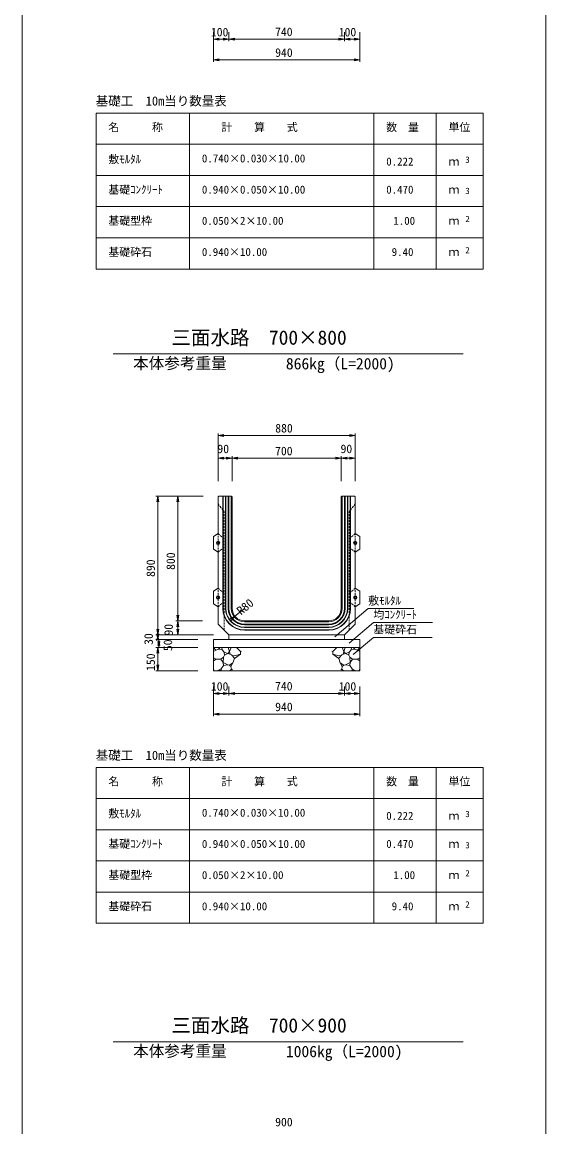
# Model space of a CAD drawing. Units: millimetres on the paper. Extents: x 0 to 840, y 0 to 594.
# Drawn here: x 120.4 to 187.6, y 298.4 to 440.1 of the extents above; entities that cross this region are included whole.
import ezdxf
from ezdxf.enums import TextEntityAlignment as Align

# ---------------------------------------------------------------- set-up
doc = ezdxf.new("R2010")
doc.units = ezdxf.units.MM
doc.linetypes.add('USER1', pattern=[0.375, 0.25, -0.125])
for name, color, linetype, lineweight in [('D-MTR-FRAM（材料表図枠）', 7, 'Continuous', 18), ('D-STR-DIM（寸法）', 7, 'Continuous', 18), ('D-STR-HTXT（旗揚げ）', 7, 'Continuous', 18), ('D-STR-STRn（構造物）', 7, 'Continuous', 18), ('D-STR（構造物外形線）', 1, 'Continuous', 18), ('D-TTL-TXT（文字）', 7, 'Continuous', 18)]:
    doc.layers.add(name, color=color, linetype=linetype, lineweight=lineweight)
doc.layers.add('D-MTR-TXT(文字列）', color=7, linetype='Continuous')
doc.layers.add('D-STR-TXT（文字）', color=7, linetype='Continuous')
doc.styles.add('ＭＳ ゴシック', font='')
doc.styles.get('ＭＳ ゴシック').set_extended_font_data('MS Gothic')

msp = doc.modelspace()

# ---------------------------------------------------------------- linework, layer by layer
at = {"layer": 'D-MTR-FRAM（材料表図枠）'}
for p, q in [((120.357, 574), (120.357, 20)), ((187.555, 574), (187.555, 20))]:
    msp.add_line(p, q, dxfattribs=at)
at = {"layer": 'D-MTR-FRAM（材料表図枠）', "color": 2}
for p, q in [((129.854, 428.442), (179.493, 428.442)), ((129.854, 408.442), (129.854, 428.442)), ((141.854, 408.442), (141.854, 428.442)), ((165.493, 408.442), (165.493, 428.442)), ((173.493, 415.642), (173.493, 428.442)), ((173.493, 408.442), (173.493, 428.442)), ((179.493, 408.442), (179.493, 428.442)), ((129.854, 424.442), (179.493, 424.442)), ((129.854, 420.442), (179.493, 420.442)), ((129.854, 416.442), (179.493, 416.442)), ((129.854, 412.442), (179.493, 412.442)), ((129.854, 408.442), (179.493, 408.442)), ((129.854, 344.537), (179.493, 344.537)), ((129.854, 324.537), (129.854, 344.537)), ((141.854, 324.537), (141.854, 344.537)), ((165.493, 324.537), (165.493, 344.537)), ((173.493, 331.737), (173.493, 344.537)), ((173.493, 324.537), (173.493, 344.537)), ((179.493, 324.537), (179.493, 344.537)), ((129.854, 340.537), (179.493, 340.537)), ((129.854, 336.537), (179.493, 336.537)), ((129.854, 332.537), (179.493, 332.537)), ((129.854, 328.537), (179.493, 328.537)), ((129.854, 324.537), (179.493, 324.537))]:
    msp.add_line(p, q, dxfattribs=at)
at = {"layer": 'D-STR-DIM（寸法）'}
for p, q in [((144.896, 438.823), (144.896, 437.671)), ((144.896, 438.823), (144.896, 435.017)), ((144.896, 437.921), (145.646, 438.046)), ((144.896, 437.921), (144.996, 437.921)), ((145.646, 437.796), (144.896, 437.921)), ((144.996, 437.921), (146.796, 437.921)), ((146.146, 438.046), (146.896, 437.921)), ((146.896, 437.921), (146.146, 437.796)), ((146.896, 437.921), (146.796, 437.921)), ((146.896, 438.823), (146.896, 437.671)), ((146.896, 438.823), (146.896, 437.671)), ((146.896, 437.921), (147.646, 438.046)), ((146.896, 437.921), (146.996, 437.921)), ((147.646, 437.796), (146.896, 437.921)), ((161.596, 437.921), (146.996, 437.921)), ((160.946, 438.046), (161.696, 437.921)), ((161.696, 437.921), (160.946, 437.796)), ((161.696, 437.921), (161.596, 437.921)), ((161.696, 438.823), (161.696, 437.671)), ((161.696, 438.823), (161.696, 437.671)), ((161.696, 437.921), (162.446, 438.046)), ((161.696, 437.921), (161.796, 437.921)), ((162.446, 437.796), (161.696, 437.921)), ((163.596, 437.921), (161.796, 437.921)), ((162.946, 438.046), (163.696, 437.921)), ((163.696, 437.921), (162.946, 437.796)), ((163.696, 437.921), (163.596, 437.921)), ((163.696, 438.823), (163.696, 437.671)), ((163.696, 438.823), (163.696, 435.017)), ((144.896, 435.267), (145.646, 435.392)), ((144.896, 435.267), (144.996, 435.267)), ((145.646, 435.142), (144.896, 435.267)), ((144.996, 435.267), (163.596, 435.267)), ((162.946, 435.392), (163.696, 435.267)), ((163.696, 435.267), (162.946, 435.142)), ((163.696, 435.267), (163.596, 435.267)), ((145.496, 381.218), (145.496, 387.348)), ((145.496, 387.098), (146.246, 387.223)), ((145.496, 387.098), (145.596, 387.098)), ((146.246, 386.973), (145.496, 387.098)), ((162.996, 387.098), (145.596, 387.098)), ((162.346, 387.223), (163.096, 387.098)), ((163.096, 387.098), (162.346, 386.973)), ((163.096, 387.098), (162.996, 387.098)), ((163.096, 381.218), (163.096, 387.348)), ((145.496, 381.218), (145.496, 384.425)), ((145.496, 384.175), (146.246, 384.3)), ((145.496, 384.175), (145.596, 384.175)), ((146.246, 384.05), (145.496, 384.175)), ((145.596, 384.175), (147.196, 384.175)), ((146.546, 384.3), (147.296, 384.175)), ((147.296, 384.175), (146.546, 384.05)), ((147.296, 384.175), (147.196, 384.175)), ((147.296, 381.218), (147.296, 384.425)), ((147.296, 381.218), (147.296, 384.425)), ((147.296, 384.175), (148.046, 384.3)), ((147.296, 384.175), (147.396, 384.175)), ((148.046, 384.05), (147.296, 384.175)), ((147.396, 384.175), (161.196, 384.175)), ((160.546, 384.3), (161.296, 384.175)), ((161.296, 384.175), (160.546, 384.05)), ((161.296, 384.175), (161.196, 384.175)), ((161.296, 381.218), (161.296, 384.425)), ((161.296, 381.218), (161.296, 384.425)), ((161.296, 384.175), (162.046, 384.3)), ((161.296, 384.175), (161.396, 384.175)), ((162.046, 384.05), (161.296, 384.175)), ((162.996, 384.175), (161.396, 384.175)), ((162.346, 384.3), (163.096, 384.175)), ((163.096, 384.175), (162.346, 384.05)), ((163.096, 384.175), (162.996, 384.175)), ((163.096, 381.218), (163.096, 384.425)), ((143.596, 379.318), (137.533, 379.318)), ((137.658, 378.568), (137.783, 379.318)), ((137.783, 379.318), (137.783, 379.218)), ((137.783, 379.318), (137.908, 378.568)), ((137.783, 379.218), (137.783, 361.618)), ((143.596, 379.318), (140.101, 379.318)), ((140.226, 378.568), (140.351, 379.318)), ((140.351, 379.318), (140.351, 379.218)), ((140.351, 379.318), (140.476, 378.568)), ((140.351, 379.218), (140.351, 363.418)), ((148.896, 364.918), (147.655, 363.908)), ((143.496, 363.318), (140.101, 363.318)), ((143.496, 363.318), (140.101, 363.318)), ((140.351, 363.318), (140.226, 364.068)), ((140.226, 362.568), (140.351, 363.318)), ((140.476, 364.068), (140.351, 363.318)), ((140.351, 363.318), (140.351, 363.418)), ((140.351, 363.318), (140.351, 363.218)), ((140.351, 363.318), (140.476, 362.568)), ((140.351, 363.218), (140.351, 361.618)), ((146.994, 363.532), (147.655, 363.908)), ((147.655, 363.908), (147.152, 363.338)), ((147.577, 363.845), (147.5, 363.782)), ((147.655, 363.908), (147.577, 363.845)), ((144.896, 361.518), (137.533, 361.518)), ((144.896, 361.518), (137.533, 361.518)), ((137.783, 361.518), (137.658, 362.268)), ((137.783, 360.918), (137.658, 361.668)), ((137.658, 360.768), (137.783, 361.518)), ((137.908, 362.268), (137.783, 361.518)), ((137.908, 361.668), (137.783, 360.918)), ((137.783, 361.518), (137.783, 361.618)), ((137.783, 361.518), (137.783, 361.418)), ((137.783, 361.518), (137.908, 360.768)), ((137.783, 361.418), (137.783, 361.018)), ((144.896, 361.518), (140.101, 361.518)), ((140.351, 361.518), (140.226, 362.268)), ((140.476, 362.268), (140.351, 361.518)), ((140.351, 361.518), (140.351, 361.618)), ((142.896, 360.918), (137.533, 360.918)), ((142.896, 359.918), (137.533, 359.918)), ((142.896, 360.918), (137.658, 360.918)), ((142.896, 359.918), (137.658, 359.918)), ((137.658, 359.168), (137.783, 359.918)), ((137.783, 360.918), (137.783, 361.018)), ((137.783, 360.168), (137.908, 360.918)), ((137.908, 359.918), (137.783, 360.668)), ((137.783, 359.918), (137.783, 359.818)), ((137.783, 359.918), (137.908, 359.168)), ((137.908, 360.918), (137.908, 360.818)), ((137.908, 360.918), (138.033, 360.168)), ((137.908, 360.818), (137.908, 360.018)), ((138.033, 360.668), (137.908, 359.918)), ((137.908, 359.918), (137.908, 360.018)), ((137.783, 359.818), (137.783, 357.018)), ((137.783, 356.918), (137.658, 357.668)), ((137.908, 357.668), (137.783, 356.918)), ((142.896, 356.918), (137.533, 356.918)), ((137.783, 356.918), (137.783, 357.018)), ((144.896, 354.918), (144.896, 353.766)), ((144.896, 354.918), (144.896, 351.112)), ((146.896, 354.918), (146.896, 353.766)), ((146.896, 354.918), (146.896, 353.766)), ((161.696, 354.918), (161.696, 353.766)), ((161.696, 354.918), (161.696, 353.766)), ((163.696, 354.918), (163.696, 353.766)), ((163.696, 354.918), (163.696, 351.112)), ((144.896, 354.016), (145.646, 354.141)), ((144.896, 354.016), (144.996, 354.016)), ((145.646, 353.891), (144.896, 354.016)), ((144.996, 354.016), (146.796, 354.016)), ((146.146, 354.141), (146.896, 354.016)), ((146.896, 354.016), (146.146, 353.891)), ((146.896, 354.016), (146.796, 354.016)), ((146.896, 354.016), (147.646, 354.141)), ((146.896, 354.016), (146.996, 354.016)), ((147.646, 353.891), (146.896, 354.016)), ((161.596, 354.016), (146.996, 354.016)), ((160.946, 354.141), (161.696, 354.016)), ((161.696, 354.016), (160.946, 353.891)), ((161.696, 354.016), (161.596, 354.016)), ((161.696, 354.016), (162.446, 354.141)), ((161.696, 354.016), (161.796, 354.016)), ((162.446, 353.891), (161.696, 354.016)), ((163.596, 354.016), (161.796, 354.016)), ((162.946, 354.141), (163.696, 354.016)), ((163.696, 354.016), (162.946, 353.891)), ((163.696, 354.016), (163.596, 354.016)), ((144.896, 351.362), (145.646, 351.487)), ((162.946, 351.487), (163.696, 351.362)), ((144.896, 351.362), (144.996, 351.362)), ((145.646, 351.237), (144.896, 351.362)), ((144.996, 351.362), (163.596, 351.362)), ((163.696, 351.362), (162.946, 351.237)), ((163.696, 351.362), (163.596, 351.362))]:
    msp.add_line(p, q, dxfattribs=at)
at = {"layer": 'D-STR-HTXT（旗揚げ）'}
for p, q in [((160.469, 361.279), (164.762, 364.886)), ((170.627, 364.886), (164.762, 364.886)), ((162.306, 360.479), (165.425, 363.1)), ((172.996, 363.1), (165.425, 363.1)), ((162.836, 359.012), (165.425, 361.188)), ((172.971, 361.188), (165.425, 361.188))]:
    msp.add_line(p, q, dxfattribs=at)
at = {"layer": 'D-STR-STRn（構造物）'}
for p, q in [((146.896, 361.518), (146.896, 360.918)), ((161.696, 361.518), (161.696, 360.918)), ((144.896, 360.918), (163.696, 360.918)), ((144.896, 356.918), (144.896, 360.918)), ((144.896, 359.918), (163.696, 359.918)), ((145.202, 359.571), (144.91, 359.918)), ((145.539, 359.679), (145.76, 359.918)), ((146.005, 359.605), (145.988, 359.918)), ((146.793, 359.918), (146.962, 359.385)), ((146.962, 359.385), (147.17, 359.918)), ((147.877, 359.918), (148.357, 359.383)), ((160.714, 359.918), (160.235, 359.383)), ((161.629, 359.385), (161.421, 359.918)), ((161.798, 359.918), (161.629, 359.385)), ((162.587, 359.605), (162.604, 359.918)), ((163.052, 359.679), (162.831, 359.918)), ((163.389, 359.571), (163.681, 359.918)), ((163.696, 356.918), (163.696, 360.918)), ((145.202, 359.571), (144.896, 359.39)), ((145.269, 358.411), (144.896, 358.568)), ((145.539, 359.679), (145.202, 359.571)), ((146.005, 359.605), (145.539, 359.679)), ((145.855, 358.401), (146.201, 358.669)), ((146.285, 359.298), (146.005, 359.605)), ((146.16, 357.978), (146.201, 358.669)), ((146.201, 358.669), (146.336, 358.941)), ((146.336, 358.941), (146.285, 359.298)), ((146.731, 359.145), (146.285, 359.298)), ((146.336, 358.941), (146.731, 359.145)), ((146.962, 359.385), (146.731, 359.145)), ((146.731, 359.145), (147.207, 358.969)), ((146.962, 359.385), (147.052, 359.026)), ((147.207, 358.969), (147.383, 358.801)), ((147.295, 358.885), (147.618, 358.854)), ((147.383, 358.801), (147.621, 358.484)), ((147.621, 358.484), (147.412, 357.925)), ((147.618, 358.854), (148.357, 359.043)), ((147.621, 358.484), (148.357, 359.043)), ((148.357, 359.383), (148.483, 359.446)), ((148.357, 359.383), (148.357, 359.043)), ((148.357, 359.043), (148.371, 359.04)), ((160.235, 359.383), (160.109, 359.446)), ((160.235, 359.043), (160.22, 359.04)), ((160.235, 359.383), (160.235, 359.043)), ((160.973, 358.854), (160.235, 359.043)), ((160.97, 358.484), (160.235, 359.043)), ((161.208, 358.801), (160.97, 358.484)), ((160.97, 358.484), (161.179, 357.925)), ((161.296, 358.885), (160.973, 358.854)), ((161.384, 358.969), (161.208, 358.801)), ((161.86, 359.145), (161.384, 358.969)), ((161.629, 359.385), (161.539, 359.026)), ((161.629, 359.385), (161.86, 359.145)), ((161.86, 359.145), (162.306, 359.298)), ((162.255, 358.941), (161.86, 359.145)), ((162.255, 358.941), (162.306, 359.298)), ((162.39, 358.669), (162.255, 358.941)), ((162.306, 359.298), (162.587, 359.605)), ((162.431, 357.978), (162.39, 358.669)), ((162.736, 358.401), (162.39, 358.669)), ((162.587, 359.605), (163.052, 359.679)), ((163.052, 359.679), (163.389, 359.571)), ((163.322, 358.411), (163.696, 358.568)), ((163.389, 359.571), (163.696, 359.39)), ((144.896, 358.198), (145.269, 358.411)), ((145.018, 356.918), (144.896, 357.175)), ((145.269, 358.411), (145.855, 358.401)), ((145.487, 356.971), (145.88, 357.187)), ((146.16, 357.978), (145.855, 358.401)), ((145.88, 357.187), (146.197, 357.589)), ((145.88, 357.187), (145.887, 356.986)), ((146.197, 357.589), (146.16, 357.978)), ((146.16, 357.978), (146.732, 357.668)), ((146.732, 357.668), (146.197, 357.589)), ((146.974, 357.65), (146.732, 357.668)), ((147.412, 357.925), (146.974, 357.65)), ((146.974, 357.65), (147.156, 357.463)), ((147.007, 356.918), (147.224, 357.135)), ((147.156, 357.463), (147.412, 357.925)), ((147.224, 357.135), (147.156, 357.463)), ((147.224, 357.135), (147.337, 357.031)), ((161.435, 357.463), (161.179, 357.925)), ((161.179, 357.925), (161.617, 357.65)), ((161.367, 357.135), (161.254, 357.031)), ((161.367, 357.135), (161.435, 357.463)), ((161.584, 356.918), (161.367, 357.135)), ((161.617, 357.65), (161.435, 357.463)), ((161.617, 357.65), (161.859, 357.668)), ((162.431, 357.978), (161.859, 357.668)), ((161.859, 357.668), (162.395, 357.589)), ((162.395, 357.589), (162.431, 357.978)), ((162.711, 357.187), (162.395, 357.589)), ((162.431, 357.978), (162.736, 358.401)), ((162.711, 357.187), (162.704, 356.986)), ((163.104, 356.971), (162.711, 357.187)), ((163.322, 358.411), (162.736, 358.401)), ((163.696, 358.198), (163.322, 358.411)), ((163.573, 356.918), (163.696, 357.175)), ((144.896, 356.918), (163.696, 356.918)), ((145.487, 356.971), (145.268, 356.918)), ((145.849, 356.985), (145.487, 356.971)), ((146, 356.918), (145.849, 356.985)), ((162.591, 356.918), (162.742, 356.985)), ((162.742, 356.985), (163.104, 356.971)), ((163.104, 356.971), (163.323, 356.918))]:
    msp.add_line(p, q, dxfattribs=at)
at = {"layer": 'D-STR（構造物外形線）'}
for p, q in [((145.596, 379.318), (145.496, 379.218)), ((145.496, 374.518), (145.496, 379.218)), ((145.596, 379.318), (147.196, 379.318)), ((146.096, 364.918), (146.096, 379.318)), ((146.136, 364.918), (146.136, 379.318)), ((146.456, 364.918), (146.456, 379.318)), ((146.496, 364.918), (146.496, 379.318)), ((146.796, 364.918), (146.796, 379.318)), ((146.876, 364.918), (146.876, 379.318)), ((147.176, 364.918), (147.176, 379.318)), ((147.196, 379.318), (147.296, 379.218)), ((147.296, 364.918), (147.296, 379.218)), ((161.396, 379.318), (161.296, 379.218)), ((161.296, 364.918), (161.296, 379.218)), ((161.396, 379.318), (162.996, 379.318)), ((161.416, 364.918), (161.416, 379.318)), ((161.716, 364.918), (161.716, 379.318)), ((161.796, 364.918), (161.796, 379.318)), ((162.096, 364.918), (162.096, 379.318)), ((162.136, 364.918), (162.136, 379.318)), ((162.456, 364.918), (162.456, 379.318)), ((162.496, 364.918), (162.496, 379.318)), ((162.996, 379.318), (163.096, 379.218)), ((163.096, 374.518), (163.096, 379.218)), ((145.496, 374.518), (144.896, 374.118)), ((144.896, 372.518), (144.896, 374.118)), ((163.096, 374.518), (163.696, 374.118)), ((163.696, 372.518), (163.696, 374.118)), ((144.896, 372.518), (145.496, 372.118)), ((145.496, 367.518), (145.496, 372.118)), ((163.696, 372.518), (163.096, 372.118)), ((163.096, 367.518), (163.096, 372.118)), ((145.496, 367.518), (144.896, 367.118)), ((144.896, 365.518), (144.896, 367.118)), ((163.096, 367.518), (163.696, 367.118)), ((163.696, 365.518), (163.696, 367.118)), ((144.896, 365.518), (145.496, 365.118)), ((145.496, 362.918), (145.496, 365.118)), ((163.696, 365.518), (163.096, 365.118)), ((163.096, 362.918), (163.096, 365.118)), ((145.496, 362.918), (146.896, 361.518)), ((159.696, 363.318), (148.896, 363.318)), ((159.696, 363.198), (148.896, 363.198)), ((159.696, 362.898), (148.896, 362.898)), ((159.696, 362.818), (148.896, 362.818)), ((163.096, 362.918), (161.696, 361.518)), ((146.896, 361.518), (161.696, 361.518)), ((159.696, 362.518), (148.896, 362.518)), ((159.696, 362.478), (148.896, 362.478)), ((159.696, 362.158), (148.896, 362.158)), ((159.696, 362.118), (148.896, 362.118))]:
    msp.add_line(p, q, dxfattribs=at)
at = {"layer": 'D-STR（構造物外形線）', "linetype": 'USER1'}
for p, q in [((145.496, 378.318), (146.296, 377.318)), ((163.096, 378.318), (162.296, 377.318)), ((146.296, 362.118), (146.296, 377.318)), ((162.296, 362.118), (162.296, 377.318)), ((145.496, 374.518), (146.296, 373.818)), ((145.496, 372.118), (145.496, 374.518)), ((163.096, 374.518), (162.296, 373.818)), ((163.096, 372.118), (163.096, 374.518)), ((145.496, 372.118), (146.296, 372.818)), ((163.096, 372.118), (162.296, 372.818)), ((145.496, 367.518), (146.296, 366.818)), ((145.496, 365.118), (145.496, 367.518)), ((163.096, 367.518), (162.296, 366.818)), ((163.096, 365.118), (163.096, 367.518)), ((145.496, 365.118), (146.296, 365.818)), ((163.096, 365.118), (162.296, 365.818))]:
    msp.add_line(p, q, dxfattribs=at)
at = {"layer": 'D-STR（構造物外形線）'}
for centre, radius in [((145.496, 373.318), 0.22), ((145.496, 373.318), 0.16), ((163.096, 373.318), 0.22), ((163.096, 373.318), 0.16), ((145.496, 366.318), 0.22), ((145.496, 366.318), 0.16), ((163.096, 366.318), 0.22), ((163.096, 366.318), 0.16)]:
    msp.add_circle(centre, radius, dxfattribs=at)
for centre, radius, start, end in [((148.896, 364.918), 2.8, 180, 270), ((148.896, 364.918), 2.76, 180, 270), ((148.896, 364.918), 2.44, 180, 270), ((148.896, 364.918), 2.4, 180, 270), ((148.896, 364.918), 2.1, 180, 270), ((148.896, 364.918), 2.02, 180, 270), ((148.896, 364.918), 1.72, 180, 270), ((148.896, 364.918), 1.6, 180, 270), ((159.696, 364.918), 2.8, 270, 0), ((159.696, 364.918), 2.76, 270, 0), ((159.696, 364.918), 2.44, 270, 0), ((159.696, 364.918), 2.4, 270, 0), ((159.696, 364.918), 2.1, 270, 0), ((159.696, 364.918), 2.02, 270, 0), ((159.696, 364.918), 1.72, 270, 0), ((159.696, 364.918), 1.6, 270, 0)]:
    msp.add_arc(centre, radius, start, end, dxfattribs=at)
at = {"layer": 'D-TTL-TXT（文字）'}
for p, q in [((132.059, 397.546), (176.938, 397.546)), ((132.059, 309.345), (176.938, 309.345))]:
    msp.add_line(p, q, dxfattribs=at)

# ---------------------------------------------------------------- texts
at = {"layer": 'D-MTR-FRAM（材料表図枠）', "style": 'ＭＳ ゴシック'}
for s, p in [('100', (144.577, 437.941)), ('740', (152.811, 437.971)), ('100', (160.977, 437.941)), ('940', (152.822, 435.317)), ('880', (152.83, 387.148)), ('90', (145.41, 384.5)), ('700', (152.811, 384.225)), ('90', (161.21, 384.5)), ('100', (144.577, 354.036)), ('740', (152.811, 354.066)), ('100', (160.977, 354.036)), ('940', (152.822, 351.412)), ('900', (152.822, 298.171))]:
    msp.add_text(s, height=1.1, dxfattribs=at).set_placement(p, align=Align.BOTTOM_LEFT)
for s, rotation, p in [('800', 90, (140.301, 369.853)), ('890', 90, (137.733, 368.953)), ('R80', 39.157, (148.648, 363.749)), ('90', 90, (140.026, 361.432)), ('30', 90, (137.458, 360.24)), ('50', 90, (139.938, 359.44)), ('150', 90, (137.733, 356.899))]:
    msp.add_text(s, height=1.1, rotation=rotation, dxfattribs=at).set_placement(p, align=Align.BOTTOM_LEFT)
at = {"layer": 'D-MTR-TXT(文字列）', "style": 'ＭＳ ゴシック'}
for s, height, p in [('基礎工\u300010m当り数量表', 1.173, (129.81, 429.052)), ('名\u3000\u3000\u3000称', 1.026, (131.423, 425.803)), ('計\u3000\u3000算\u3000\u3000式', 1.026, (145.919, 425.803)), ('数\u3000量', 1.026, (167.062, 425.803)), ('単位', 1.026, (175.062, 425.803)), ('敷ﾓﾙﾀﾙ', 1.026, (131.423, 421.697)), ('0.740×0.030×10.00', 1.026, (143.423, 421.803)), ('0.222', 1.026, (167.073, 421.403)), ('ｍ', 1.026, (175.062, 421.403)), ('3', 0.821, (177.223, 421.805)), ('基礎ｺﾝｸﾘｰﾄ', 1.026, (131.423, 417.803)), ('0.940×0.050×10.00', 1.026, (143.423, 417.803)), ('0.470', 1.026, (167.073, 417.803)), ('ｍ', 1.026, (175.062, 417.803)), ('3', 0.821, (177.223, 417.805)), ('基礎型枠', 1.026, (131.423, 413.803)), ('0.050×2×10.00', 1.026, (143.423, 413.803)), ('1.00', 1.026, (167.983, 413.803)), ('2', 0.821, (177.223, 414.205)), ('ｍ', 1.026, (175.062, 413.803)), ('基礎砕石', 1.026, (131.423, 409.803)), ('0.940×10.00', 1.026, (143.423, 409.803)), (' 9.40', 1.026, (167.073, 409.803)), ('ｍ', 1.026, (175.062, 409.803)), ('2', 0.821, (177.223, 410.205)), ('基礎工\u300010m当り数量表', 1.173, (129.81, 345.147)), ('名\u3000\u3000\u3000称', 1.026, (131.423, 341.898)), ('計\u3000\u3000算\u3000\u3000式', 1.026, (145.919, 341.898)), ('数\u3000量', 1.026, (167.062, 341.898)), ('単位', 1.026, (175.062, 341.898)), ('敷ﾓﾙﾀﾙ', 1.026, (131.423, 337.792)), ('0.740×0.030×10.00', 1.026, (143.423, 337.898)), ('0.222', 1.026, (167.073, 337.498)), ('3', 0.821, (177.223, 337.9)), ('ｍ', 1.026, (175.062, 337.498)), ('基礎ｺﾝｸﾘｰﾄ', 1.026, (131.423, 333.898)), ('0.940×0.050×10.00', 1.026, (143.423, 333.898)), ('0.470', 1.026, (167.073, 333.898)), ('ｍ', 1.026, (175.062, 333.898)), ('3', 0.821, (177.223, 333.9)), ('基礎型枠', 1.026, (131.423, 329.898)), ('0.050×2×10.00', 1.026, (143.423, 329.898)), ('1.00', 1.026, (167.983, 329.898)), ('ｍ', 1.026, (175.062, 329.898)), ('2', 0.821, (177.223, 330.3)), ('基礎砕石', 1.026, (131.423, 325.898)), ('2', 0.821, (177.223, 326.3)), ('0.940×10.00', 1.026, (143.423, 325.898)), (' 9.40', 1.026, (167.073, 325.898)), ('ｍ', 1.026, (175.062, 325.898))]:
    msp.add_text(s, height=height, dxfattribs=at).set_placement(p, align=Align.BOTTOM_LEFT)
at = {"layer": 'D-STR-TXT（文字）', "style": 'ＭＳ ゴシック'}
for s, p in [('敷ﾓﾙﾀﾙ', (164.762, 365.086)), ('均ｺﾝｸﾘｰﾄ', (165.425, 363.3)), ('基礎砕石', (165.425, 361.388))]:
    msp.add_text(s, height=1.026, dxfattribs=at).set_placement(p, align=Align.BOTTOM_LEFT)
at = {"layer": 'D-TTL-TXT（文字）', "style": 'ＭＳ ゴシック'}
for s, height, p in [('三面水路\u3000700×800', 1.833, (139.523, 398.183)), ('本体参考重量', 1.466, (134.601, 395.188)), ('866kg（L=2000)', 1.466, (154.201, 395.129)), ('三面水路\u3000700×900', 1.833, (139.523, 309.982)), ('本体参考重量', 1.466, (134.601, 306.987)), ('1006kg（L=2000)', 1.466, (154.201, 306.928))]:
    msp.add_text(s, height=height, dxfattribs=at).set_placement(p, align=Align.BOTTOM_LEFT)

doc.saveas('drawing.dxf')
